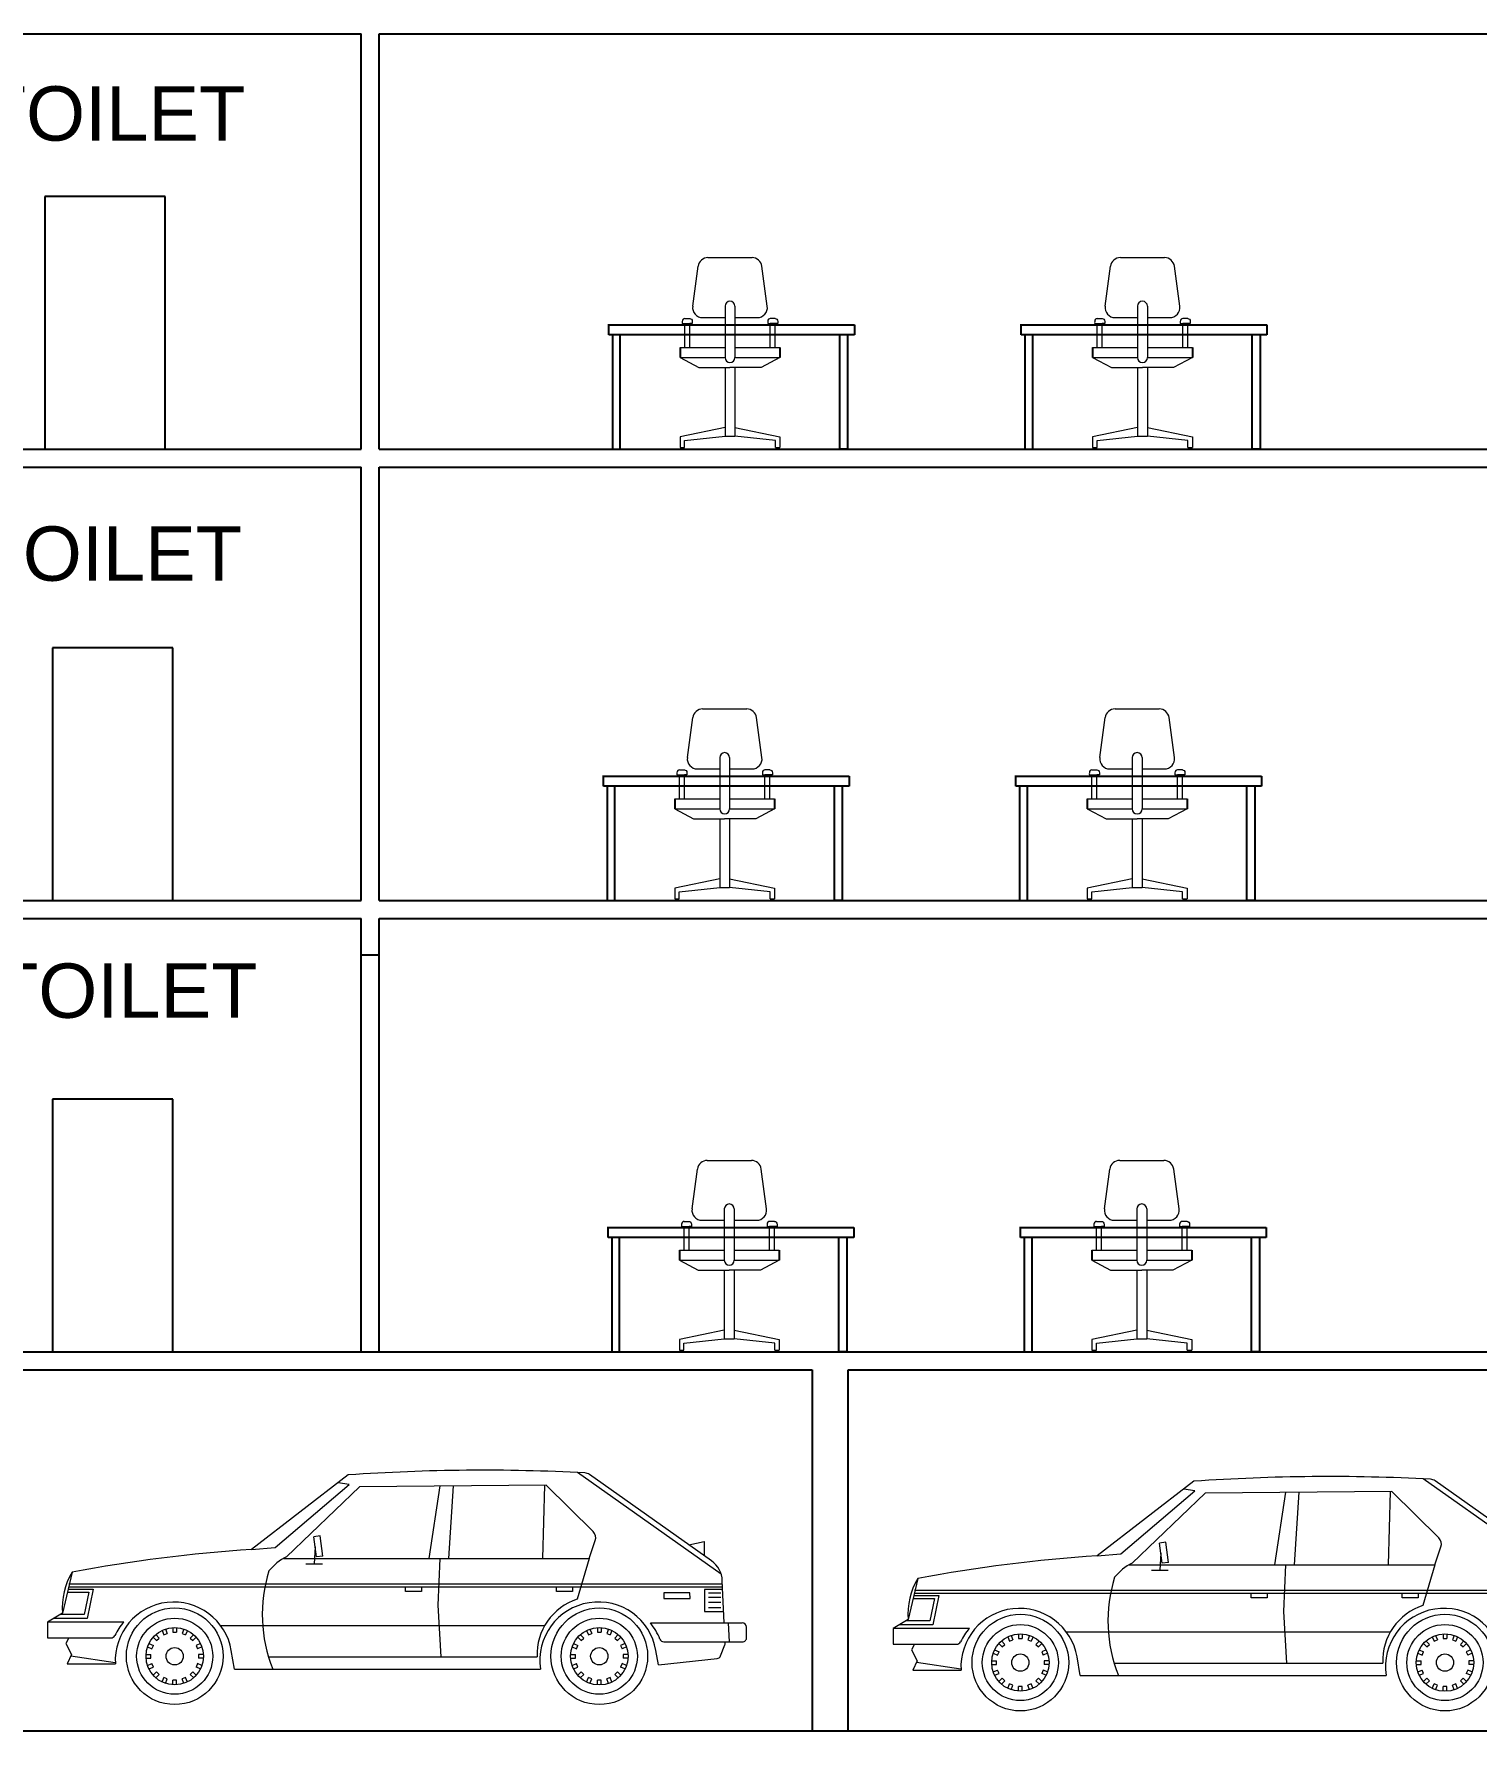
# Model space of a CAD drawing. Header units: millimetres. Extents: x 587797 to 2274247, y 1711 to 439204.
# Drawn here: x 917917 to 929903, y 278373 to 292473 of the extents above; entities that cross this region are included whole.
import ezdxf

# ---------------------------------------------------------------- set-up
doc = ezdxf.new("R2010")
doc.units = ezdxf.units.MM
doc.layers.add('finiture', color=7, linetype='Continuous', lineweight=20)
doc.styles.get("Standard").update_dxf_attribs({"font": 'arial.ttf'})

msp = doc.modelspace()

# ---------------------------------------------------------------- linework, layer by layer
for p, q in [((916785.96, 292472.571, 1025.827), (920635.96, 292472.571, 1025.827)), ((920635.96, 289022.571, 1025.827), (920635.96, 292472.571, 1025.827)), ((920785.96, 289022.571, 1025.827), (920785.96, 292472.571, 1025.827)), ((920785.96, 292472.571, 1025.827), (954555.96, 292472.571, 1025.827)), ((919008.271, 291122.571, 1025.827), (918008.271, 291122.571, 1025.827)), ((918008.271, 291122.571, 1025.827), (918008.271, 289022.571, 1025.827)), ((919008.271, 289022.571, 1025.827), (919008.271, 291122.571, 1025.827)), ((922686.469, 290055.093, 1025.827), (924736.158, 290055.093, 1025.827)), ((922693.939, 289973.338, 1025.827), (922693.939, 290055.093, 1025.827)), ((924736.158, 290055.093, 1025.827), (924736.158, 289973.338, 1025.827)), ((926114.653, 290055.093, 1025.827), (928164.342, 290055.093, 1025.827)), ((926122.123, 289973.338, 1025.827), (926122.123, 290055.093, 1025.827)), ((928164.342, 290055.093, 1025.827), (928164.342, 289973.338, 1025.827)), ((924736.158, 289973.338, 1025.827), (922693.939, 289973.338, 1025.827)), ((922724.266, 289973.338, 1025.827), (922724.266, 289022.571, 1025.827)), ((922790.252, 289022.571, 1025.827), (922790.252, 289973.338, 1025.827)), ((924613.317, 289022.571, 1025.827), (924613.317, 289973.338, 1025.827)), ((924679.302, 289973.338, 1025.827), (924679.302, 289022.571, 1025.827)), ((928164.342, 289973.338, 1025.827), (926122.123, 289973.338, 1025.827)), ((926152.451, 289973.338, 1025.827), (926152.451, 289022.571, 1025.827)), ((926218.436, 289022.571, 1025.827), (926218.436, 289973.338, 1025.827)), ((928041.501, 289022.571, 1025.827), (928041.501, 289973.338, 1025.827)), ((928107.487, 289973.338, 1025.827), (928107.487, 289022.571, 1025.827)), ((923286.784, 289867.098, 442.155), (923286.784, 289784.097, 442.155)), ((924116.785, 289867.098, 442.155), (924116.785, 289784.097, 442.155)), ((926714.968, 289867.098, 442.155), (926714.968, 289784.097, 442.155)), ((927544.969, 289867.098, 442.155), (927544.969, 289784.097, 442.155)), ((916785.96, 289022.571, 1025.827), (920635.96, 289022.571, 1025.827)), ((920785.96, 289022.571, 1025.827), (954555.96, 289022.571, 1025.827)), ((922724.266, 289022.571, 1025.827), (922724.266, 289022.571, 1025.827)), ((922724.266, 289022.571, 1025.827), (922790.252, 289022.571, 1025.827)), ((924679.302, 289022.571, 1025.827), (924613.317, 289022.571, 1025.827)), ((924679.302, 289022.571, 1025.827), (924679.302, 289022.571, 1025.827)), ((926152.451, 289022.571, 1025.827), (926152.451, 289022.571, 1025.827)), ((926152.451, 289022.571, 1025.827), (926218.436, 289022.571, 1025.827)), ((928107.487, 289022.571, 1025.827), (928041.501, 289022.571, 1025.827)), ((928107.487, 289022.571, 1025.827), (928107.487, 289022.571, 1025.827)), ((916785.96, 288872.571, 1025.827), (920635.96, 288872.571, 1025.827)), ((920635.96, 285272.571, 1025.827), (920635.96, 288872.571, 1025.827)), ((920785.96, 285272.571, 1025.827), (920785.96, 288872.571, 1025.827)), ((920785.96, 288872.571, 1025.827), (954555.96, 288872.571, 1025.827)), ((919070.716, 287372.571, 1025.827), (918070.716, 287372.571, 1025.827)), ((918070.716, 287372.571, 1025.827), (918070.716, 285272.571, 1025.827)), ((919070.716, 285272.571, 1025.827), (919070.716, 287372.571, 1025.827)), ((922642.169, 286305.093, 1025.827), (924691.857, 286305.093, 1025.827)), ((922649.639, 286223.338, 1025.827), (922649.639, 286305.093, 1025.827)), ((924691.857, 286305.093, 1025.827), (924691.857, 286223.338, 1025.827)), ((926070.353, 286305.093, 1025.827), (928120.041, 286305.093, 1025.827)), ((926077.823, 286223.338, 1025.827), (926077.823, 286305.093, 1025.827)), ((928120.041, 286305.093, 1025.827), (928120.041, 286223.338, 1025.827)), ((924691.857, 286223.338, 1025.827), (922649.639, 286223.338, 1025.827)), ((922679.966, 286223.338, 1025.827), (922679.966, 285272.571, 1025.827)), ((922745.951, 285272.571, 1025.827), (922745.951, 286223.338, 1025.827)), ((923242.483, 286117.098, 442.155), (923242.483, 286034.097, 442.155)), ((924072.485, 286117.098, 442.155), (924072.485, 286034.097, 442.155)), ((924569.017, 285272.571, 1025.827), (924569.017, 286223.338, 1025.827)), ((924635.002, 286223.338, 1025.827), (924635.002, 285272.571, 1025.827)), ((928120.041, 286223.338, 1025.827), (926077.823, 286223.338, 1025.827)), ((926108.15, 286223.338, 1025.827), (926108.15, 285272.571, 1025.827)), ((926174.135, 285272.571, 1025.827), (926174.135, 286223.338, 1025.827)), ((926670.668, 286117.098, 442.155), (926670.668, 286034.097, 442.155)), ((927500.669, 286117.098, 442.155), (927500.669, 286034.097, 442.155)), ((927997.201, 285272.571, 1025.827), (927997.201, 286223.338, 1025.827)), ((928063.186, 286223.338, 1025.827), (928063.186, 285272.571, 1025.827)), ((916785.96, 285272.571, 1025.827), (920635.96, 285272.571, 1025.827)), ((920785.96, 285272.571, 1025.827), (954785.96, 285272.571, 1025.827)), ((922679.966, 285272.571, 1025.827), (922679.966, 285272.571, 1025.827)), ((922679.966, 285272.571, 1025.827), (922745.951, 285272.571, 1025.827)), ((924635.002, 285272.571, 1025.827), (924569.017, 285272.571, 1025.827)), ((924635.002, 285272.571, 1025.827), (924635.002, 285272.571, 1025.827)), ((926108.15, 285272.571, 1025.827), (926108.15, 285272.571, 1025.827)), ((926108.15, 285272.571, 1025.827), (926174.135, 285272.571, 1025.827)), ((928063.186, 285272.571, 1025.827), (927997.201, 285272.571, 1025.827)), ((928063.186, 285272.571, 1025.827), (928063.186, 285272.571, 1025.827)), ((916785.96, 285122.571, 1025.827), (920635.96, 285122.571, 1025.827)), ((920635.96, 281522.571, 1025.827), (920635.96, 285122.571, 1025.827)), ((920785.96, 281522.571, 1025.827), (920785.96, 285122.571, 1025.827)), ((920785.96, 285122.571, 1025.827), (954555.96, 285122.571, 1025.827)), ((920635.96, 284822.571, 1025.827), (920785.96, 284822.571, 1025.827)), ((919070.716, 283622.571, 1025.827), (918070.716, 283622.571, 1025.827)), ((918070.716, 283622.571, 1025.827), (918070.716, 281522.571, 1025.827)), ((919070.716, 281522.571, 1025.827), (919070.716, 283622.571, 1025.827)), ((922680.713, 282555.093, 1025.827), (924730.401, 282555.093, 1025.827)), ((922688.183, 282473.338, 1025.827), (922688.183, 282555.093, 1025.827)), ((924730.401, 282473.338, 1025.827), (922688.183, 282473.338, 1025.827)), ((922718.51, 282473.338, 1025.827), (922718.51, 281522.571, 1025.827)), ((922784.495, 281522.571, 1025.827), (922784.495, 282473.338, 1025.827)), ((924607.561, 281522.571, 1025.827), (924607.561, 282473.338, 1025.827)), ((924673.546, 282473.338, 1025.827), (924673.546, 281522.571, 1025.827)), ((924730.401, 282555.093, 1025.827), (924730.401, 282473.338, 1025.827)), ((926108.897, 282555.093, 1025.827), (928158.585, 282555.093, 1025.827)), ((926116.367, 282473.338, 1025.827), (926116.367, 282555.093, 1025.827)), ((928158.585, 282473.338, 1025.827), (926116.367, 282473.338, 1025.827)), ((926146.694, 282473.338, 1025.827), (926146.694, 281522.571, 1025.827)), ((926212.679, 281522.571, 1025.827), (926212.679, 282473.338, 1025.827)), ((928035.745, 281522.571, 1025.827), (928035.745, 282473.338, 1025.827)), ((928101.73, 282473.338, 1025.827), (928101.73, 281522.571, 1025.827)), ((928158.585, 282555.093, 1025.827), (928158.585, 282473.338, 1025.827)), ((923281.027, 282367.098, 442.155), (923281.027, 282284.097, 442.155)), ((924111.029, 282367.098, 442.155), (924111.029, 282284.097, 442.155)), ((926709.211, 282367.098, 442.155), (926709.211, 282284.097, 442.155)), ((927539.213, 282367.098, 442.155), (927539.213, 282284.097, 442.155)), ((863015.96, 281522.571, 1025.827), (954555.96, 281522.571, 1025.827)), ((922718.51, 281522.571, 1025.827), (922718.51, 281522.571, 1025.827)), ((922718.51, 281522.571, 1025.827), (922784.495, 281522.571, 1025.827)), ((924673.546, 281522.571, 1025.827), (924607.561, 281522.571, 1025.827)), ((924673.546, 281522.571, 1025.827), (924673.546, 281522.571, 1025.827)), ((926146.694, 281522.571, 1025.827), (926146.694, 281522.571, 1025.827)), ((926146.694, 281522.571, 1025.827), (926212.679, 281522.571, 1025.827)), ((928101.73, 281522.571, 1025.827), (928035.745, 281522.571, 1025.827)), ((928101.73, 281522.571, 1025.827), (928101.73, 281522.571, 1025.827)), ((896684.062, 281372.571, 1025.827), (924384.062, 281372.571, 1025.827)), ((896684.062, 281372.571, 1025.827), (924384.062, 281372.571, 1025.827)), ((924384.062, 281372.571), (924384.062, 278372.571, 1025.827)), ((924684.062, 281372.571, 1025.827), (954785.96, 281372.571, 1025.827)), ((924684.062, 281372.571, 1025.827), (954785.96, 281372.571, 1025.827)), ((924684.062, 278372.571, 1025.827), (924684.062, 281372.571)), ((954785.96, 278372.571, 1025.827), (862704.517, 278372.571, 1025.827))]:
    msp.add_line(p, q)
at = {"layer": 'finiture', "linetype": 'Continuous'}
for p, q in [((923518.519, 290614.099, 442.155), (923885.05, 290614.099, 442.155)), ((926946.703, 290614.099, 442.155), (927313.234, 290614.099, 442.155)), ((923391.893, 290210.09, 442.155), (923436.25, 290542.09, 442.155)), ((924011.675, 290210.09, 442.155), (923967.319, 290542.09, 442.155)), ((926820.078, 290210.09, 442.155), (926864.434, 290542.09, 442.155)), ((927439.86, 290210.09, 442.155), (927395.503, 290542.09, 442.155)), ((923660.284, 290210.09, 442.155), (923660.284, 289784.097, 442.155)), ((923743.285, 290210.09, 442.155), (923743.285, 289784.097, 442.155)), ((927088.469, 290210.09, 442.155), (927088.469, 289784.097, 442.155)), ((927171.469, 290210.09, 442.155), (927171.469, 289784.097, 442.155)), ((923304.563, 290065.838, 442.155), (923367.04, 290065.838, 442.155)), ((923325.54, 290107.339, 442.155), (923367.04, 290107.339, 442.155)), ((923325.54, 289867.098, 442.155), (923325.54, 290065.838, 442.155)), ((923367.04, 289867.098, 442.155), (923367.04, 290065.838, 442.155)), ((923388.017, 290065.838, 442.155), (923367.04, 290065.838, 442.155)), ((923474.163, 290116.098, 442.155), (923660.284, 290116.098, 442.155)), ((923743.285, 290116.098, 442.155), (923929.406, 290116.098, 442.155)), ((924015.552, 290065.838, 442.155), (924036.529, 290065.838, 442.155)), ((924078.029, 290107.339, 442.155), (924036.529, 290107.339, 442.155)), ((924099.005, 290065.838, 442.155), (924036.529, 290065.838, 442.155)), ((924036.529, 289867.098, 442.155), (924036.529, 290065.838, 442.155)), ((924078.029, 289867.098, 442.155), (924078.029, 290065.838, 442.155)), ((926732.748, 290065.838, 442.155), (926795.224, 290065.838, 442.155)), ((926753.724, 290107.339, 442.155), (926795.224, 290107.339, 442.155)), ((926753.724, 289867.098, 442.155), (926753.724, 290065.838, 442.155)), ((926795.224, 289867.098, 442.155), (926795.224, 290065.838, 442.155)), ((926816.201, 290065.838, 442.155), (926795.224, 290065.838, 442.155)), ((926902.347, 290116.098, 442.155), (927088.469, 290116.098, 442.155)), ((927171.469, 290116.098, 442.155), (927357.59, 290116.098, 442.155)), ((927443.736, 290065.838, 442.155), (927464.713, 290065.838, 442.155)), ((927506.213, 290107.339, 442.155), (927464.713, 290107.339, 442.155)), ((927527.19, 290065.838, 442.155), (927464.713, 290065.838, 442.155)), ((927464.713, 289867.098, 442.155), (927464.713, 290065.838, 442.155)), ((927506.213, 289867.098, 442.155), (927506.213, 290065.838, 442.155)), ((923286.784, 289867.098, 442.155), (923660.284, 289867.098, 442.155)), ((923286.784, 289784.097, 442.155), (923443.202, 289701.666, 442.155)), ((923286.784, 289784.097, 442.155), (923660.284, 289784.097, 442.155)), ((923743.285, 289867.098, 442.155), (924116.785, 289867.098, 442.155)), ((923743.285, 289784.097, 442.155), (924116.785, 289784.097, 442.155)), ((924116.785, 289784.097, 442.155), (923960.367, 289701.666, 442.155)), ((926714.968, 289867.098, 442.155), (927088.469, 289867.098, 442.155)), ((926714.968, 289784.097, 442.155), (926871.386, 289701.666, 442.155)), ((926714.968, 289784.097, 442.155), (927088.469, 289784.097, 442.155)), ((927171.469, 289867.098, 442.155), (927544.969, 289867.098, 442.155)), ((927171.469, 289784.097, 442.155), (927544.969, 289784.097, 442.155)), ((927544.969, 289784.097, 442.155), (927388.551, 289701.666, 442.155)), ((923443.202, 289701.666, 442.155), (923701.784, 289701.666, 442.155)), ((923660.284, 289701.666, 442.155), (923660.284, 289131.77, 442.155)), ((923960.367, 289701.666, 442.155), (923701.784, 289701.666, 442.155)), ((923743.285, 289701.666, 442.155), (923743.285, 289131.77, 442.155)), ((926871.386, 289701.666, 442.155), (927129.969, 289701.666, 442.155)), ((927088.469, 289701.666, 442.155), (927088.469, 289131.77, 442.155)), ((927388.551, 289701.666, 442.155), (927129.969, 289701.666, 442.155)), ((927171.469, 289701.666, 442.155), (927171.469, 289131.77, 442.155)), ((923660.284, 289203.44, 442.155), (923286.784, 289125.255, 442.155)), ((923743.285, 289203.44, 442.155), (924116.785, 289125.255, 442.155)), ((927088.469, 289203.44, 442.155), (926714.968, 289125.255, 442.155)), ((927171.469, 289203.44, 442.155), (927544.969, 289125.255, 442.155)), ((923286.784, 289125.255, 442.155), (923286.784, 289037.096, 442.155)), ((923324.736, 289094.85, 442.155), (923660.284, 289131.77, 442.155)), ((923324.736, 289037.096, 442.155), (923324.736, 289094.85, 442.155)), ((923660.284, 289131.77, 442.155), (923743.285, 289131.77, 442.155)), ((924078.833, 289094.85, 442.155), (923743.285, 289131.77, 442.155)), ((924078.833, 289037.096, 442.155), (924078.833, 289094.85, 442.155)), ((924116.785, 289125.255, 442.155), (924116.785, 289037.096, 442.155)), ((926714.968, 289125.255, 442.155), (926714.968, 289037.096, 442.155)), ((926752.92, 289094.85, 442.155), (927088.469, 289131.77, 442.155)), ((926752.92, 289037.096, 442.155), (926752.92, 289094.85, 442.155)), ((927088.469, 289131.77, 442.155), (927171.469, 289131.77, 442.155)), ((927507.017, 289094.85, 442.155), (927171.469, 289131.77, 442.155)), ((927507.017, 289037.096, 442.155), (927507.017, 289094.85, 442.155)), ((927544.969, 289125.255, 442.155), (927544.969, 289037.096, 442.155)), ((923286.784, 289037.096, 442.155), (923324.736, 289037.096, 442.155)), ((924078.833, 289037.096, 442.155), (924116.785, 289037.096, 442.155)), ((926714.968, 289037.096, 442.155), (926752.92, 289037.096, 442.155)), ((927507.017, 289037.096, 442.155), (927544.969, 289037.096, 442.155)), ((923474.219, 286864.099, 442.155), (923840.75, 286864.099, 442.155)), ((926902.403, 286864.099, 442.155), (927268.934, 286864.099, 442.155)), ((923347.593, 286460.09, 442.155), (923391.95, 286792.09, 442.155)), ((923967.375, 286460.09, 442.155), (923923.019, 286792.09, 442.155)), ((926775.777, 286460.09, 442.155), (926820.134, 286792.09, 442.155)), ((927395.559, 286460.09, 442.155), (927351.203, 286792.09, 442.155)), ((923615.984, 286460.09, 442.155), (923615.984, 286034.097, 442.155)), ((923698.984, 286460.09, 442.155), (923698.984, 286034.097, 442.155)), ((927044.168, 286460.09, 442.155), (927044.168, 286034.097, 442.155)), ((927127.168, 286460.09, 442.155), (927127.168, 286034.097, 442.155)), ((923260.263, 286315.838, 442.155), (923322.74, 286315.838, 442.155)), ((923281.24, 286357.339, 442.155), (923322.74, 286357.339, 442.155)), ((923281.24, 286117.098, 442.155), (923281.24, 286315.838, 442.155)), ((923322.74, 286117.098, 442.155), (923322.74, 286315.838, 442.155)), ((923343.717, 286315.838, 442.155), (923322.74, 286315.838, 442.155)), ((923429.862, 286366.098, 442.155), (923615.984, 286366.098, 442.155)), ((923698.984, 286366.098, 442.155), (923885.106, 286366.098, 442.155)), ((923971.251, 286315.838, 442.155), (923992.228, 286315.838, 442.155)), ((924033.728, 286357.339, 442.155), (923992.228, 286357.339, 442.155)), ((924054.705, 286315.838, 442.155), (923992.228, 286315.838, 442.155)), ((923992.228, 286117.098, 442.155), (923992.228, 286315.838, 442.155)), ((924033.728, 286117.098, 442.155), (924033.728, 286315.838, 442.155)), ((926688.447, 286315.838, 442.155), (926750.924, 286315.838, 442.155)), ((926709.424, 286357.339, 442.155), (926750.924, 286357.339, 442.155)), ((926709.424, 286117.098, 442.155), (926709.424, 286315.838, 442.155)), ((926750.924, 286117.098, 442.155), (926750.924, 286315.838, 442.155)), ((926771.901, 286315.838, 442.155), (926750.924, 286315.838, 442.155)), ((926858.046, 286366.098, 442.155), (927044.168, 286366.098, 442.155)), ((927127.168, 286366.098, 442.155), (927313.29, 286366.098, 442.155)), ((927399.436, 286315.838, 442.155), (927420.412, 286315.838, 442.155)), ((927461.912, 286357.339, 442.155), (927420.412, 286357.339, 442.155)), ((927482.889, 286315.838, 442.155), (927420.412, 286315.838, 442.155)), ((927420.412, 286117.098, 442.155), (927420.412, 286315.838, 442.155)), ((927461.912, 286117.098, 442.155), (927461.912, 286315.838, 442.155)), ((923242.483, 286117.098, 442.155), (923615.984, 286117.098, 442.155)), ((923698.984, 286117.098, 442.155), (924072.485, 286117.098, 442.155)), ((926670.668, 286117.098, 442.155), (927044.168, 286117.098, 442.155)), ((927127.168, 286117.098, 442.155), (927500.669, 286117.098, 442.155)), ((923242.483, 286034.097, 442.155), (923398.902, 285951.666, 442.155)), ((923242.483, 286034.097, 442.155), (923615.984, 286034.097, 442.155)), ((923398.902, 285951.666, 442.155), (923657.484, 285951.666, 442.155)), ((923615.984, 285951.666, 442.155), (923615.984, 285381.77, 442.155)), ((923916.067, 285951.666, 442.155), (923657.484, 285951.666, 442.155)), ((923698.984, 286034.097, 442.155), (924072.485, 286034.097, 442.155)), ((923698.984, 285951.666, 442.155), (923698.984, 285381.77, 442.155)), ((924072.485, 286034.097, 442.155), (923916.067, 285951.666, 442.155)), ((926670.668, 286034.097, 442.155), (926827.086, 285951.666, 442.155)), ((926670.668, 286034.097, 442.155), (927044.168, 286034.097, 442.155)), ((926827.086, 285951.666, 442.155), (927085.668, 285951.666, 442.155)), ((927044.168, 285951.666, 442.155), (927044.168, 285381.77, 442.155)), ((927344.251, 285951.666, 442.155), (927085.668, 285951.666, 442.155)), ((927127.168, 286034.097, 442.155), (927500.669, 286034.097, 442.155)), ((927127.168, 285951.666, 442.155), (927127.168, 285381.77, 442.155)), ((927500.669, 286034.097, 442.155), (927344.251, 285951.666, 442.155)), ((923615.984, 285453.44, 442.155), (923242.483, 285375.255, 442.155)), ((923698.984, 285453.44, 442.155), (924072.485, 285375.255, 442.155)), ((927044.168, 285453.44, 442.155), (926670.668, 285375.255, 442.155)), ((927127.168, 285453.44, 442.155), (927500.669, 285375.255, 442.155)), ((923242.483, 285375.255, 442.155), (923242.483, 285287.096, 442.155)), ((923242.483, 285287.096, 442.155), (923280.436, 285287.096, 442.155)), ((923280.436, 285344.85, 442.155), (923615.984, 285381.77, 442.155)), ((923280.436, 285287.096, 442.155), (923280.436, 285344.85, 442.155)), ((923615.984, 285381.77, 442.155), (923698.984, 285381.77, 442.155)), ((924034.532, 285344.85, 442.155), (923698.984, 285381.77, 442.155)), ((924034.532, 285287.096, 442.155), (924034.532, 285344.85, 442.155)), ((924034.532, 285287.096, 442.155), (924072.485, 285287.096, 442.155)), ((924072.485, 285375.255, 442.155), (924072.485, 285287.096, 442.155)), ((926670.668, 285375.255, 442.155), (926670.668, 285287.096, 442.155)), ((926670.668, 285287.096, 442.155), (926708.62, 285287.096, 442.155)), ((926708.62, 285344.85, 442.155), (927044.168, 285381.77, 442.155)), ((926708.62, 285287.096, 442.155), (926708.62, 285344.85, 442.155)), ((927044.168, 285381.77, 442.155), (927127.168, 285381.77, 442.155)), ((927462.716, 285344.85, 442.155), (927127.168, 285381.77, 442.155)), ((927462.716, 285287.096, 442.155), (927462.716, 285344.85, 442.155)), ((927462.716, 285287.096, 442.155), (927500.669, 285287.096, 442.155)), ((927500.669, 285375.255, 442.155), (927500.669, 285287.096, 442.155)), ((923386.137, 282710.09, 442.155), (923430.493, 283042.09, 442.155)), ((923512.763, 283114.099, 442.155), (923879.293, 283114.099, 442.155)), ((924005.919, 282710.09, 442.155), (923961.563, 283042.09, 442.155)), ((926814.321, 282710.09, 442.155), (926858.678, 283042.09, 442.155)), ((926940.947, 283114.099, 442.155), (927307.478, 283114.099, 442.155)), ((927434.103, 282710.09, 442.155), (927389.747, 283042.09, 442.155)), ((923654.528, 282710.09, 442.155), (923654.528, 282284.097, 442.155)), ((923737.528, 282710.09, 442.155), (923737.528, 282284.097, 442.155)), ((927082.712, 282710.09, 442.155), (927082.712, 282284.097, 442.155)), ((927165.712, 282710.09, 442.155), (927165.712, 282284.097, 442.155)), ((923298.807, 282565.838, 442.155), (923361.284, 282565.838, 442.155)), ((923319.784, 282607.339, 442.155), (923361.284, 282607.339, 442.155)), ((923319.784, 282367.098, 442.155), (923319.784, 282565.838, 442.155)), ((923361.284, 282367.098, 442.155), (923361.284, 282565.838, 442.155)), ((923382.261, 282565.838, 442.155), (923361.284, 282565.838, 442.155)), ((923468.406, 282616.098, 442.155), (923654.528, 282616.098, 442.155)), ((923737.528, 282616.098, 442.155), (923923.65, 282616.098, 442.155)), ((924009.795, 282565.838, 442.155), (924030.772, 282565.838, 442.155)), ((924072.272, 282607.339, 442.155), (924030.772, 282607.339, 442.155)), ((924093.249, 282565.838, 442.155), (924030.772, 282565.838, 442.155)), ((924030.772, 282367.098, 442.155), (924030.772, 282565.838, 442.155)), ((924072.272, 282367.098, 442.155), (924072.272, 282565.838, 442.155)), ((926726.991, 282565.838, 442.155), (926789.468, 282565.838, 442.155)), ((926747.968, 282607.339, 442.155), (926789.468, 282607.339, 442.155)), ((926747.968, 282367.098, 442.155), (926747.968, 282565.838, 442.155)), ((926789.468, 282367.098, 442.155), (926789.468, 282565.838, 442.155)), ((926810.445, 282565.838, 442.155), (926789.468, 282565.838, 442.155)), ((926896.59, 282616.098, 442.155), (927082.712, 282616.098, 442.155)), ((927165.712, 282616.098, 442.155), (927351.834, 282616.098, 442.155)), ((927437.979, 282565.838, 442.155), (927458.956, 282565.838, 442.155)), ((927500.456, 282607.339, 442.155), (927458.956, 282607.339, 442.155)), ((927521.433, 282565.838, 442.155), (927458.956, 282565.838, 442.155)), ((927458.956, 282367.098, 442.155), (927458.956, 282565.838, 442.155)), ((927500.456, 282367.098, 442.155), (927500.456, 282565.838, 442.155)), ((923281.027, 282367.098, 442.155), (923654.528, 282367.098, 442.155)), ((923281.027, 282284.097, 442.155), (923437.446, 282201.666, 442.155)), ((923281.027, 282284.097, 442.155), (923654.528, 282284.097, 442.155)), ((923737.528, 282367.098, 442.155), (924111.029, 282367.098, 442.155)), ((923737.528, 282284.097, 442.155), (924111.029, 282284.097, 442.155)), ((924111.029, 282284.097, 442.155), (923954.61, 282201.666, 442.155)), ((926709.211, 282367.098, 442.155), (927082.712, 282367.098, 442.155)), ((926709.211, 282284.097, 442.155), (926865.63, 282201.666, 442.155)), ((926709.211, 282284.097, 442.155), (927082.712, 282284.097, 442.155)), ((927165.712, 282367.098, 442.155), (927539.213, 282367.098, 442.155)), ((927165.712, 282284.097, 442.155), (927539.213, 282284.097, 442.155)), ((927539.213, 282284.097, 442.155), (927382.795, 282201.666, 442.155)), ((923437.446, 282201.666, 442.155), (923696.028, 282201.666, 442.155)), ((923654.528, 282201.666, 442.155), (923654.528, 281631.77, 442.155)), ((923954.61, 282201.666, 442.155), (923696.028, 282201.666, 442.155)), ((923737.528, 282201.666, 442.155), (923737.528, 281631.77, 442.155)), ((926865.63, 282201.666, 442.155), (927124.212, 282201.666, 442.155)), ((927082.712, 282201.666, 442.155), (927082.712, 281631.77, 442.155)), ((927382.795, 282201.666, 442.155), (927124.212, 282201.666, 442.155)), ((927165.712, 282201.666, 442.155), (927165.712, 281631.77, 442.155)), ((923654.528, 281703.44, 442.155), (923281.027, 281625.255, 442.155)), ((923281.027, 281625.255, 442.155), (923281.027, 281537.096, 442.155)), ((923318.98, 281594.85, 442.155), (923654.528, 281631.77, 442.155)), ((923318.98, 281537.096, 442.155), (923318.98, 281594.85, 442.155)), ((923654.528, 281631.77, 442.155), (923737.528, 281631.77, 442.155)), ((923737.528, 281703.44, 442.155), (924111.029, 281625.255, 442.155)), ((924073.076, 281594.85, 442.155), (923737.528, 281631.77, 442.155)), ((924073.076, 281537.096, 442.155), (924073.076, 281594.85, 442.155)), ((924111.029, 281625.255, 442.155), (924111.029, 281537.096, 442.155)), ((927082.712, 281703.44, 442.155), (926709.211, 281625.255, 442.155)), ((926709.211, 281625.255, 442.155), (926709.211, 281537.096, 442.155)), ((926747.164, 281594.85, 442.155), (927082.712, 281631.77, 442.155)), ((926747.164, 281537.096, 442.155), (926747.164, 281594.85, 442.155)), ((927082.712, 281631.77, 442.155), (927165.712, 281631.77, 442.155)), ((927165.712, 281703.44, 442.155), (927539.213, 281625.255, 442.155)), ((927501.26, 281594.85, 442.155), (927165.712, 281631.77, 442.155)), ((927501.26, 281537.096, 442.155), (927501.26, 281594.85, 442.155)), ((927539.213, 281625.255, 442.155), (927539.213, 281537.096, 442.155)), ((923281.027, 281537.096, 442.155), (923318.98, 281537.096, 442.155)), ((924073.076, 281537.096, 442.155), (924111.029, 281537.096, 442.155)), ((926709.211, 281537.096, 442.155), (926747.164, 281537.096, 442.155)), ((927501.26, 281537.096, 442.155), (927539.213, 281537.096, 442.155))]:
    msp.add_line(p, q, dxfattribs=at)
at = {"layer": 'finiture'}
for p, q in [((920529.269, 280500.139), (919725.904, 279881.531)), ((923628.833, 279675.038), (922433.349, 280520.571)), ((923547.974, 279786.327), (922533.335, 280504.052)), ((930657.456, 279622.35), (929461.972, 280467.883)), ((930576.598, 279733.639), (929561.958, 280451.364)), ((919921.963, 279896.311), (920535.355, 280421.455)), ((920623.169, 280402.762), (920014.559, 279820.67)), ((920535.355, 280421.455), (920444.498, 280434.931)), ((922174.255, 280416.673), (920623.169, 280402.762)), ((921290.031, 280408.848), (921198.74, 279807.194)), ((921400.016, 280409.717), (921361.326, 279807.194)), ((922159.04, 280416.673), (922144.259, 279807.194)), ((922564.635, 280029.336), (922174.255, 280416.673)), ((927557.892, 280447.451), (926754.527, 279828.843)), ((926950.587, 279843.623), (927563.978, 280368.767)), ((927651.792, 280350.074), (927043.182, 279767.982)), ((927563.978, 280368.767), (927473.122, 280382.243)), ((929202.878, 280363.985), (927651.792, 280350.074)), ((928318.655, 280356.16), (928227.363, 279754.505)), ((928428.639, 280357.029), (928389.949, 279754.505)), ((929187.663, 280363.985), (929172.882, 279754.505)), ((929593.258, 279976.648), (929202.878, 280363.985)), ((919725.904, 279881.531), (919921.963, 279896.311)), ((920295.824, 279994.124), (920243.222, 279987.168)), ((920265.828, 279819.366), (920243.222, 279987.168)), ((920254.525, 279903.267), (920245.831, 279762.417)), ((920317.994, 279826.321), (920295.824, 279994.124)), ((922530.292, 279807.194), (922581.589, 279955.434)), ((923360.609, 279918.917), (923487.983, 279946.739)), ((923487.983, 279946.739), (923488.418, 279828.495)), ((927324.447, 279941.435), (927271.846, 279934.48)), ((927294.451, 279766.677), (927271.846, 279934.48)), ((927346.618, 279773.633), (927324.447, 279941.435)), ((929558.915, 279754.505), (929610.212, 279902.745)), ((919990.649, 279807.194), (922530.292, 279807.194)), ((920175.406, 279762.417), (920316.256, 279762.417)), ((920317.994, 279826.321), (920265.828, 279819.366)), ((921290.466, 279807.194), (921273.512, 279419.422)), ((922530.292, 279807.194), (922432.479, 279467.676)), ((923488.418, 279834.581), (923488.418, 279834.581)), ((926754.527, 279828.843), (926950.587, 279843.623)), ((927019.273, 279754.505), (929558.915, 279754.505)), ((927283.148, 279850.579), (927274.454, 279709.729)), ((927346.618, 279773.633), (927294.451, 279766.677)), ((928319.089, 279754.505), (928302.135, 279366.734)), ((929558.915, 279754.505), (929461.103, 279414.988)), ((918234.375, 279691.992), (918153.517, 279352.475)), ((923653.612, 279270.747), (923637.962, 279621.568)), ((925262.998, 279639.304), (925182.14, 279299.787)), ((927204.029, 279709.729), (927344.879, 279709.729)), ((918195.25, 279526.798), (918373.051, 279526.798)), ((918200.901, 279550.708), (918407.829, 279550.708)), ((918205.683, 279596.788), (923639.266, 279596.788)), ((918205.683, 279570.705), (923640.57, 279570.705)), ((918373.051, 279526.798), (918335.23, 279339.868)), ((918407.829, 279550.708), (918359.575, 279308.568)), ((921005.289, 279531.145), (921005.289, 279570.705)), ((921137.879, 279531.145), (921005.289, 279531.145)), ((921137.879, 279570.705), (921137.879, 279531.145)), ((922259.46, 279531.145), (922259.46, 279570.705)), ((922391.615, 279531.145), (922259.46, 279531.145)), ((922391.615, 279570.705), (922391.615, 279531.145)), ((923369.304, 279520.277), (923151.508, 279520.277)), ((923151.508, 279520.277), (923151.508, 279473.762)), ((923151.508, 279473.762), (923369.739, 279473.762)), ((923369.739, 279473.762), (923369.304, 279520.277)), ((923490.156, 279548.1), (923490.156, 279365.951)), ((923641.439, 279548.1), (923490.156, 279548.1)), ((923524.499, 279520.277), (923624.485, 279520.277)), ((923524.499, 279484.196), (923624.485, 279484.196)), ((925223.873, 279474.11), (925401.674, 279474.11)), ((925229.525, 279498.02), (925436.452, 279498.02)), ((925234.307, 279544.1), (930667.889, 279544.1)), ((925234.307, 279518.017), (930669.193, 279518.017)), ((925401.674, 279474.11), (925363.854, 279287.18)), ((925436.452, 279498.02), (925388.198, 279255.88)), ((928033.912, 279478.457), (928033.912, 279518.017)), ((928166.502, 279478.457), (928033.912, 279478.457)), ((928166.502, 279518.017), (928166.502, 279478.457)), ((929288.083, 279478.457), (929288.083, 279518.017)), ((929420.239, 279478.457), (929288.083, 279478.457)), ((929420.239, 279518.017), (929420.239, 279478.457)), ((918153.517, 279352.475), (918029.621, 279278.572)), ((918335.23, 279339.868), (918132.65, 279339.868)), ((921273.512, 279419.422), (921299.595, 278989.917)), ((923490.156, 279365.951), (923649.699, 279365.951)), ((923524.499, 279443.766), (923624.485, 279443.766)), ((923524.499, 279398.121), (923624.485, 279398.121)), ((928302.135, 279366.734), (928328.219, 278937.229)), ((918663.01, 279278.572), (918029.621, 279278.572)), ((918029.621, 279278.572), (918029.621, 279145.982)), ((918359.575, 279308.568), (918080.483, 279308.568)), ((918981.226, 279209.017), (918996.441, 279172.066)), ((918996.441, 279172.066), (919024.264, 279183.368)), ((919009.048, 279220.32), (919024.264, 279183.368)), ((919071.214, 279232.927), (919071.214, 279192.932)), ((919071.214, 279192.932), (919101.644, 279192.932)), ((919101.644, 279232.927), (919101.644, 279192.932)), ((919163.809, 279220.32), (919148.159, 279183.368)), ((919148.159, 279183.368), (919176.416, 279172.066)), ((919191.631, 279209.017), (919176.416, 279172.066)), ((919468.114, 279249.011), (922162.083, 279249.011)), ((922510.294, 279209.017), (922525.51, 279172.066)), ((922525.51, 279172.066), (922553.767, 279183.368)), ((922538.117, 279220.32), (922553.767, 279183.368)), ((922600.282, 279232.927), (922600.282, 279192.932)), ((922600.282, 279192.932), (922630.712, 279192.932)), ((922630.712, 279232.927), (922630.712, 279192.932)), ((922692.877, 279220.32), (922677.662, 279183.368)), ((922677.662, 279183.368), (922705.484, 279172.066)), ((922720.7, 279209.017), (922705.484, 279172.066)), ((923039.785, 279270.747), (923802.721, 279270.747)), ((923697.084, 279114.248), (923690.128, 279270.747)), ((923840.107, 279150.33), (923838.368, 279235.535)), ((925182.14, 279299.787), (925058.244, 279225.884)), ((925691.633, 279225.884), (925058.244, 279225.884)), ((925058.244, 279225.884), (925058.244, 279093.294)), ((925388.198, 279255.88), (925109.107, 279255.88)), ((925363.854, 279287.18), (925161.273, 279287.18)), ((926099.837, 279180.238), (926099.837, 279140.244)), ((926130.267, 279180.238), (926130.267, 279140.244)), ((926496.737, 279196.323), (929190.706, 279196.323)), ((929628.905, 279180.238), (929628.905, 279140.244)), ((929659.336, 279180.238), (929659.336, 279140.244)), ((918029.621, 279145.982), (918557.373, 279145.982)), ((918206.553, 279145.982), (918182.208, 279100.771)), ((918182.208, 279100.771), (918229.593, 279009.915)), ((918860.374, 279071.645), (918897.325, 279056.43)), ((918872.111, 279099.467), (918909.062, 279084.252)), ((918897.325, 279056.43), (918909.062, 279084.252)), ((918907.324, 279152.503), (918935.58, 279124.246)), ((918928.625, 279173.805), (918956.882, 279145.548)), ((918935.58, 279124.246), (918956.882, 279145.548)), ((919244.233, 279173.805), (919215.976, 279145.548)), ((919215.976, 279145.548), (919237.277, 279124.246)), ((919265.534, 279152.503), (919237.277, 279124.246)), ((919300.746, 279099.467), (919263.795, 279084.252)), ((919263.795, 279084.252), (919275.533, 279056.43)), ((919312.484, 279071.645), (919275.533, 279056.43)), ((919583.315, 278887.323), (919557.232, 279040.78)), ((922389.442, 279071.645), (922426.393, 279056.43)), ((922401.179, 279099.467), (922438.131, 279084.252)), ((922426.393, 279056.43), (922438.131, 279084.252)), ((922436.392, 279152.503), (922464.649, 279124.246)), ((922457.693, 279173.805), (922485.95, 279145.548)), ((922464.649, 279124.246), (922485.95, 279145.548)), ((922773.301, 279173.805), (922745.044, 279145.548)), ((922745.044, 279145.548), (922766.345, 279124.246)), ((922795.037, 279152.503), (922766.345, 279124.246)), ((922829.815, 279099.467), (922792.863, 279084.252)), ((922792.863, 279084.252), (922804.601, 279056.43)), ((922841.552, 279071.645), (922804.601, 279056.43)), ((923106.732, 278921.666), (923086.3, 279040.78)), ((923152.378, 279114.248), (923804.46, 279114.248)), ((923624.051, 278997.308), (923658.828, 279088.599)), ((923661.002, 279102.945), (923660.567, 279114.248)), ((925058.244, 279093.294), (925585.996, 279093.294)), ((925235.176, 279093.294), (925210.832, 279048.083)), ((925210.832, 279048.083), (925258.216, 278957.226)), ((925900.734, 279046.779), (925937.686, 279031.564)), ((925935.947, 279099.815), (925964.204, 279071.558)), ((925957.248, 279121.116), (925985.505, 279092.859)), ((925964.204, 279071.558), (925985.505, 279092.859)), ((926009.849, 279156.329), (926025.065, 279119.377)), ((926025.065, 279119.377), (926052.887, 279130.68)), ((926037.672, 279167.631), (926052.887, 279130.68)), ((926099.837, 279140.244), (926130.267, 279140.244)), ((926192.432, 279167.631), (926176.783, 279130.68)), ((926176.783, 279130.68), (926205.039, 279119.377)), ((926220.255, 279156.329), (926205.039, 279119.377)), ((926272.856, 279121.116), (926244.599, 279092.859)), ((926244.599, 279092.859), (926265.9, 279071.558)), ((926294.157, 279099.815), (926265.9, 279071.558)), ((926329.37, 279046.779), (926292.418, 279031.564)), ((929429.803, 279046.779), (929466.754, 279031.564)), ((929465.015, 279099.815), (929493.272, 279071.558)), ((929486.316, 279121.116), (929514.573, 279092.859)), ((929493.272, 279071.558), (929514.573, 279092.859)), ((929538.918, 279156.329), (929554.133, 279119.377)), ((929554.133, 279119.377), (929582.39, 279130.68)), ((929566.74, 279167.631), (929582.39, 279130.68)), ((929628.905, 279140.244), (929659.336, 279140.244)), ((929721.501, 279167.631), (929706.285, 279130.68)), ((929706.285, 279130.68), (929734.108, 279119.377)), ((929749.323, 279156.329), (929734.108, 279119.377)), ((929801.924, 279121.116), (929773.667, 279092.859)), ((929773.667, 279092.859), (929794.969, 279071.558)), ((929823.66, 279099.815), (929794.969, 279071.558)), ((929858.438, 279046.779), (929821.487, 279031.564)), ((918229.593, 279009.915), (918191.772, 278930.361)), ((918191.772, 278930.361), (918593.455, 278930.361)), ((918593.02, 278939.924), (918222.203, 278994.265)), ((918848.201, 279009.48), (918888.196, 279009.48)), ((918848.201, 278979.484), (918888.196, 278979.484)), ((918860.374, 278917.319), (918897.325, 278932.534)), ((918872.111, 278889.062), (918909.062, 278904.712)), ((918888.196, 278979.484), (918888.196, 279009.48)), ((918909.062, 278904.712), (918897.325, 278932.534)), ((919275.533, 278932.534), (919263.795, 278904.712)), ((919300.746, 278889.062), (919263.795, 278904.712)), ((919312.484, 278917.319), (919275.533, 278932.534)), ((919324.656, 279009.48), (919284.662, 279009.48)), ((919284.662, 279009.48), (919284.662, 278979.484)), ((919324.656, 278979.484), (919284.662, 278979.484)), ((919865.45, 278989.917), (922097.744, 278989.917)), ((922377.27, 279009.48), (922417.264, 279009.48)), ((922377.27, 278979.484), (922417.264, 278979.484)), ((922389.442, 278917.319), (922426.393, 278932.534)), ((922401.179, 278889.062), (922438.131, 278904.712)), ((922417.264, 278979.484), (922417.264, 279009.48)), ((922438.131, 278904.712), (922426.393, 278932.534)), ((922804.601, 278932.534), (922792.863, 278904.712)), ((922829.815, 278889.062), (922792.863, 278904.712)), ((922841.552, 278917.319), (922804.601, 278932.534)), ((922813.73, 279009.48), (922813.73, 278979.484)), ((922854.159, 279009.48), (922813.73, 279009.48)), ((922854.159, 278979.484), (922813.73, 278979.484)), ((923106.732, 278921.666), (923594.49, 278974.267)), ((925258.216, 278957.226), (925220.395, 278877.672)), ((925621.643, 278887.236), (925250.826, 278941.576)), ((925876.825, 278956.791), (925916.819, 278956.791)), ((925876.825, 278926.796), (925916.819, 278926.796)), ((925888.997, 279018.957), (925925.948, 279003.741)), ((925916.819, 278926.796), (925916.819, 278956.791)), ((925925.948, 279003.741), (925937.686, 279031.564)), ((926292.418, 279031.564), (926304.156, 279003.741)), ((926341.107, 279018.957), (926304.156, 279003.741)), ((926353.279, 278956.791), (926313.285, 278956.791)), ((926313.285, 278956.791), (926313.285, 278926.796)), ((926353.279, 278926.796), (926313.285, 278926.796)), ((926611.939, 278834.635), (926585.855, 278988.091)), ((926894.073, 278937.229), (929126.367, 278937.229)), ((929405.893, 278956.791), (929445.887, 278956.791)), ((929405.893, 278926.796), (929445.887, 278926.796)), ((929418.065, 279018.957), (929455.016, 279003.741)), ((929445.887, 278926.796), (929445.887, 278956.791)), ((929455.016, 279003.741), (929466.754, 279031.564)), ((929821.487, 279031.564), (929833.224, 279003.741)), ((929870.175, 279018.957), (929833.224, 279003.741)), ((929842.353, 278956.791), (929842.353, 278926.796)), ((929882.782, 278956.791), (929842.353, 278956.791)), ((929882.782, 278926.796), (929842.353, 278926.796)), ((918907.324, 278836.461), (918935.58, 278864.718)), ((918928.625, 278815.159), (918956.882, 278843.416)), ((918956.882, 278843.416), (918935.58, 278864.718)), ((918981.226, 278779.947), (918996.441, 278816.898)), ((919024.264, 278805.595), (918996.441, 278816.898)), ((919009.048, 278768.644), (919024.264, 278805.595)), ((919071.214, 278756.037), (919071.214, 278796.032)), ((919101.644, 278796.032), (919071.214, 278796.032)), ((919101.644, 278756.037), (919101.644, 278796.032)), ((919176.416, 278816.898), (919148.159, 278805.595)), ((919163.809, 278768.644), (919148.159, 278805.595)), ((919191.631, 278779.947), (919176.416, 278816.898)), ((919237.277, 278864.718), (919215.976, 278843.416)), ((919244.233, 278815.159), (919215.976, 278843.416)), ((919265.534, 278836.461), (919237.277, 278864.718)), ((919583.315, 278887.323), (922126.87, 278887.323)), ((922436.392, 278836.461), (922464.649, 278864.718)), ((922457.693, 278815.159), (922485.95, 278843.416)), ((922485.95, 278843.416), (922464.649, 278864.718)), ((922510.294, 278779.947), (922525.51, 278816.898)), ((922553.767, 278805.595), (922525.51, 278816.898)), ((922538.117, 278768.644), (922553.767, 278805.595)), ((922630.712, 278796.032), (922600.282, 278796.032)), ((922600.282, 278756.037), (922600.282, 278796.032)), ((922630.712, 278756.037), (922630.712, 278796.032)), ((922705.484, 278816.898), (922677.662, 278805.595)), ((922692.877, 278768.644), (922677.662, 278805.595)), ((922720.7, 278779.947), (922705.484, 278816.898)), ((922766.345, 278864.718), (922745.044, 278843.416)), ((922773.301, 278815.159), (922745.044, 278843.416)), ((922795.037, 278836.461), (922766.345, 278864.718)), ((925220.395, 278877.672), (925622.078, 278877.672)), ((925888.997, 278864.631), (925925.948, 278879.846)), ((925900.734, 278836.374), (925937.686, 278852.024)), ((925937.686, 278852.024), (925925.948, 278879.846)), ((925935.947, 278783.772), (925964.204, 278812.029)), ((925957.248, 278762.471), (925985.505, 278790.728)), ((925985.505, 278790.728), (925964.204, 278812.029)), ((926009.849, 278727.259), (926025.065, 278764.21)), ((926052.887, 278752.907), (926025.065, 278764.21)), ((926205.039, 278764.21), (926176.783, 278752.907)), ((926220.255, 278727.259), (926205.039, 278764.21)), ((926265.9, 278812.029), (926244.599, 278790.728)), ((926272.856, 278762.471), (926244.599, 278790.728)), ((926294.157, 278783.772), (926265.9, 278812.029)), ((926304.156, 278879.846), (926292.418, 278852.024)), ((926329.37, 278836.374), (926292.418, 278852.024)), ((926341.107, 278864.631), (926304.156, 278879.846)), ((926611.939, 278834.635), (929155.493, 278834.635)), ((929418.065, 278864.631), (929455.016, 278879.846)), ((929429.803, 278836.374), (929466.754, 278852.024)), ((929466.754, 278852.024), (929455.016, 278879.846)), ((929465.015, 278783.772), (929493.272, 278812.029)), ((929486.316, 278762.471), (929514.573, 278790.728)), ((929514.573, 278790.728), (929493.272, 278812.029)), ((929538.918, 278727.259), (929554.133, 278764.21)), ((929582.39, 278752.907), (929554.133, 278764.21)), ((929734.108, 278764.21), (929706.285, 278752.907)), ((929749.323, 278727.259), (929734.108, 278764.21)), ((929794.969, 278812.029), (929773.667, 278790.728)), ((929801.924, 278762.471), (929773.667, 278790.728)), ((929823.66, 278783.772), (929794.969, 278812.029)), ((929833.224, 278879.846), (929821.487, 278852.024)), ((929858.438, 278836.374), (929821.487, 278852.024)), ((929870.175, 278864.631), (929833.224, 278879.846)), ((926037.672, 278715.956), (926052.887, 278752.907)), ((926099.837, 278703.349), (926099.837, 278743.343)), ((926130.267, 278743.343), (926099.837, 278743.343)), ((926130.267, 278703.349), (926130.267, 278743.343)), ((926192.432, 278715.956), (926176.783, 278752.907)), ((929566.74, 278715.956), (929582.39, 278752.907)), ((929659.336, 278743.343), (929628.905, 278743.343)), ((929628.905, 278703.349), (929628.905, 278743.343)), ((929659.336, 278703.349), (929659.336, 278743.343)), ((929721.501, 278715.956), (929706.285, 278752.907))]:
    msp.add_line(p, q, dxfattribs=at)
for centre, radius in [((919086.429, 278994.265), 401.683), ((922615.497, 278994.265), 401.683), ((926115.052, 278941.576), 401.683), ((929644.12, 278941.576), 401.683), ((919086.429, 278994.265), 316.042), ((919086.429, 278994.265), 238.227), ((922615.497, 278994.265), 316.477), ((922615.497, 278994.265), 238.662), ((922615.497, 278994.265), 238.662), ((926115.052, 278941.576), 316.042), ((929644.12, 278941.576), 316.477), ((929644.12, 278941.576), 238.662), ((929644.12, 278941.576), 238.662), ((919086.429, 278994.265), 71.729), ((922615.497, 278994.265), 71.729), ((926115.052, 278941.576), 238.227), ((926115.052, 278941.576), 71.729), ((929644.12, 278941.576), 71.729)]:
    msp.add_circle(centre, radius, dxfattribs=at)
at = {"layer": 'finiture', "linetype": 'Continuous'}
for centre, radius, start, end in [((923518.519, 290531.099, 442.155), 83, 90, 172.3901404), ((923885.05, 290531.099, 442.155), 83, 7.6098596, 90), ((926946.703, 290531.099, 442.155), 83, 90, 172.3901404), ((927313.234, 290531.099, 442.155), 83, 7.6098596, 90), ((923474.163, 290199.098, 442.155), 83, 172.3901404, 270), ((923701.784, 290210.09, 442.155), 41.5, 0, 180), ((923929.406, 290199.098, 442.155), 83, 270, 7.6098596), ((926902.347, 290199.098, 442.155), 83, 172.3901404, 270), ((927129.969, 290210.09, 442.155), 41.5, 0, 180), ((927357.59, 290199.098, 442.155), 83, 270, 7.6098596), ((923701.784, 289784.097, 442.155), 41.5, 180, 0), ((927129.969, 289784.097, 442.155), 41.5, 180, 0), ((923474.219, 286781.099, 442.155), 83, 90, 172.3901404), ((923840.75, 286781.099, 442.155), 83, 7.6098596, 90), ((926902.403, 286781.099, 442.155), 83, 90, 172.3901404), ((927268.934, 286781.099, 442.155), 83, 7.6098596, 90), ((923429.862, 286449.098, 442.155), 83, 172.3901404, 270), ((923657.484, 286460.09, 442.155), 41.5, 0, 180), ((923885.106, 286449.098, 442.155), 83, 270, 7.6098596), ((926858.046, 286449.098, 442.155), 83, 172.3901404, 270), ((927085.668, 286460.09, 442.155), 41.5, 0, 180), ((927313.29, 286449.098, 442.155), 83, 270, 7.6098596), ((923657.484, 286034.097, 442.155), 41.5, 180, 0), ((927085.668, 286034.097, 442.155), 41.5, 180, 0), ((923512.763, 283031.099, 442.155), 83, 90, 172.3901404), ((923879.293, 283031.099, 442.155), 83, 7.6098596, 90), ((926940.947, 283031.099, 442.155), 83, 90, 172.3901404), ((927307.478, 283031.099, 442.155), 83, 7.6098596, 90), ((923468.406, 282699.098, 442.155), 83, 172.3901404, 270), ((923696.028, 282710.09, 442.155), 41.5, 0, 180), ((923923.65, 282699.098, 442.155), 83, 270, 7.6098596), ((926896.59, 282699.098, 442.155), 83, 172.3901404, 270), ((927124.212, 282710.09, 442.155), 41.5, 0, 180), ((927351.834, 282699.098, 442.155), 83, 270, 7.6098596), ((923696.028, 282284.097, 442.155), 41.5, 180, 0), ((927124.212, 282284.097, 442.155), 41.5, 180, 0)]:
    msp.add_arc(centre, radius, start, end, dxfattribs=at)
at = {"layer": 'finiture'}
for centre, radius, start, end in [((921648.464, 264749.422), 15790.431, 86.923409, 94.064423), ((922491.615, 280444.563), 72.66, 54.957775, 86.580475), ((928677.087, 264696.733), 15790.431, 86.923409, 94.064423), ((929520.238, 280391.875), 72.66, 54.957775, 86.580475), ((922514.573, 279978.955), 71.024, 340.659607, 45.181866), ((929543.196, 279926.267), 71.024, 340.659607, 45.181866), ((920513.27, 267722.153), 12184.844, 93.704948, 100.779335), ((920231.125, 279408.044), 466.006, 117.692719, 140.754425), ((923427.578, 279613.615), 210.534, 2.16463, 55.119839), ((927541.893, 267669.465), 12184.844, 93.704948, 100.779335), ((927259.749, 279355.356), 466.006, 117.692719, 140.754425), ((918715.602, 279397.998), 563.926, 148.578156, 184.630249), ((921027.268, 279338.297), 1213.112, 162.51123, 201.823593), ((925744.226, 279345.31), 563.926, 148.578156, 184.630249), ((928055.891, 279285.609), 1213.112, 162.51123, 201.823593), ((922581.223, 279007.317), 483.793, 107.905869, 182.061096), ((919078.389, 278958.987), 485.778, 9.693307, 183.378372), ((922607.357, 278959.229), 485.837, 9.663206, 188.511276), ((926107.012, 278906.299), 485.778, 9.693307, 183.378372), ((929609.847, 278954.629), 483.793, 107.905869, 182.061096), ((929635.98, 278906.541), 485.837, 9.663206, 188.511276), ((919009.119, 278971.716), 462.549, 138.440201, 155.107117), ((922663.567, 278956.634), 490.109, 21.574547, 39.859261), ((923801.981, 279234.349), 36.406, 1.867292, 88.835602), ((926037.742, 278919.028), 462.549, 138.440201, 155.107117), ((918557.182, 279181.823), 35.841, 270.304718, 334.537354), ((923152.132, 279149.334), 35.088, 200.837372, 270.402069), ((923621.844, 279101.54), 39.184, 340.714569, 2.054153), ((923805.203, 279149.163), 34.923, 268.780579, 1.914377), ((925585.806, 279129.135), 35.841, 270.304718, 334.537354), ((923589.798, 279010.771), 36.803, 277.323486, 338.542725)]:
    msp.add_arc(centre, radius, start, end, dxfattribs=at)
at = {"layer": 'finiture', "linetype": 'Continuous'}
for points in [[(923325.54, 290107.339, 442.155), (923311.644, 290101.898, 442.155), (923304.563, 290082.701, 442.155), (923304.563, 290065.838, 442.155)], [(923367.04, 290107.339, 442.155), (923380.937, 290101.898, 442.155), (923388.017, 290082.701, 442.155), (923388.017, 290065.838, 442.155)], [(924036.529, 290107.339, 442.155), (924022.632, 290101.898, 442.155), (924015.552, 290082.701, 442.155), (924015.552, 290065.838, 442.155)], [(924078.029, 290107.339, 442.155), (924091.925, 290101.898, 442.155), (924099.005, 290082.701, 442.155), (924099.005, 290065.838, 442.155)], [(926753.724, 290107.339, 442.155), (926739.828, 290101.898, 442.155), (926732.748, 290082.701, 442.155), (926732.748, 290065.838, 442.155)], [(926795.224, 290107.339, 442.155), (926809.121, 290101.898, 442.155), (926816.201, 290082.701, 442.155), (926816.201, 290065.838, 442.155)], [(927464.713, 290107.339, 442.155), (927450.816, 290101.898, 442.155), (927443.736, 290082.701, 442.155), (927443.736, 290065.838, 442.155)], [(927506.213, 290107.339, 442.155), (927520.109, 290101.898, 442.155), (927527.19, 290082.701, 442.155), (927527.19, 290065.838, 442.155)], [(923281.24, 286357.339, 442.155), (923267.343, 286351.898, 442.155), (923260.263, 286332.701, 442.155), (923260.263, 286315.838, 442.155)], [(923322.74, 286357.339, 442.155), (923336.636, 286351.898, 442.155), (923343.717, 286332.701, 442.155), (923343.717, 286315.838, 442.155)], [(923992.228, 286357.339, 442.155), (923978.332, 286351.898, 442.155), (923971.251, 286332.701, 442.155), (923971.251, 286315.838, 442.155)], [(924033.728, 286357.339, 442.155), (924047.625, 286351.898, 442.155), (924054.705, 286332.701, 442.155), (924054.705, 286315.838, 442.155)], [(926709.424, 286357.339, 442.155), (926695.528, 286351.898, 442.155), (926688.447, 286332.701, 442.155), (926688.447, 286315.838, 442.155)], [(926750.924, 286357.339, 442.155), (926764.82, 286351.898, 442.155), (926771.901, 286332.701, 442.155), (926771.901, 286315.838, 442.155)], [(927420.412, 286357.339, 442.155), (927406.516, 286351.898, 442.155), (927399.436, 286332.701, 442.155), (927399.436, 286315.838, 442.155)], [(927461.912, 286357.339, 442.155), (927475.809, 286351.898, 442.155), (927482.889, 286332.701, 442.155), (927482.889, 286315.838, 442.155)], [(923319.784, 282607.339, 442.155), (923305.887, 282601.898, 442.155), (923298.807, 282582.701, 442.155), (923298.807, 282565.838, 442.155)], [(923361.284, 282607.339, 442.155), (923375.18, 282601.898, 442.155), (923382.261, 282582.701, 442.155), (923382.261, 282565.838, 442.155)], [(924030.772, 282607.339, 442.155), (924016.876, 282601.898, 442.155), (924009.795, 282582.701, 442.155), (924009.795, 282565.838, 442.155)], [(924072.272, 282607.339, 442.155), (924086.169, 282601.898, 442.155), (924093.249, 282582.701, 442.155), (924093.249, 282565.838, 442.155)], [(926747.968, 282607.339, 442.155), (926734.071, 282601.898, 442.155), (926726.991, 282582.701, 442.155), (926726.991, 282565.838, 442.155)], [(926789.468, 282607.339, 442.155), (926803.364, 282601.898, 442.155), (926810.445, 282582.701, 442.155), (926810.445, 282565.838, 442.155)], [(927458.956, 282607.339, 442.155), (927445.06, 282601.898, 442.155), (927437.979, 282582.701, 442.155), (927437.979, 282565.838, 442.155)], [(927500.456, 282607.339, 442.155), (927514.353, 282601.898, 442.155), (927521.433, 282582.701, 442.155), (927521.433, 282565.838, 442.155)]]:
    msp.add_spline(points, degree=3, dxfattribs=at)

# ---------------------------------------------------------------- texts
for p in [(917466.11, 291586.165, 1025.827), (917438.998, 287929.547, 1025.827), (917567.505, 284298.295, 1025.827)]:
    msp.add_text('TOILET', height=451.5).set_placement(p)

doc.saveas('drawing.dxf')
